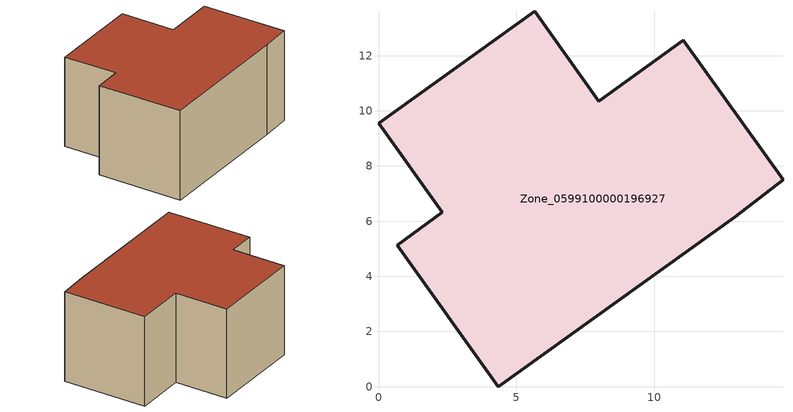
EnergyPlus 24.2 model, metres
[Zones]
Zone_0599100000196927
 floor ground (C_G): 2.31,6.31 0,9.54 5.67,13.6 7.99,10.35 11.05,12.55 14.66,7.5 12.93,6.15 4.34,0 0.67,5.13 z0
 wall outside (C_F): 7.99,10.35 5.67,13.6 0,9.54 2.31,6.31 0.67,5.13 4.34,0 12.93,6.15 14.66,7.5 11.05,12.55 7.99,10.35 z0:6.69
 roof outside (C_R): 2.31,6.31 0.67,5.13 4.34,0 12.93,6.15 14.66,7.5 11.05,12.55 7.99,10.35 5.67,13.6 0,9.54 z6.69
[BUILDING]
Pand.0599100000196927: North Axis=0; Terrain=City; Loads Convergence Tolerance Value=0.04; Temperature Convergence Tolerance Value=0.4; Solar Distribution=FullExterior; Maximum Number of Warmup Days=25; Minimum Number of Warmup Days=1
[Site:Location]
Rotterdam.The.Hague.AP_ZH_NLD Design_Conditions: Latitude=51.96; Longitude=4.45; Time Zone=1; Elevation=-4.5
[SITE:GROUNDTEMPERATURE:BUILDINGSURFACE]
18, 18, 18, 18, 18, 18, 18, 18, 18, 18, 18, 18
[MATERIAL] Thermal Absorptance=0.9; Solar Absorptance=0.7; Visible Absorptance=0.7
Name | Roughness | Thickness | Conductivity | Density | Specific Heat
G.TC.1975-1991 | MediumSmooth | 0.15 | 0.288461 | 540 | 1210
F.TC.1975-1991 | Rough | 0.3 | 0.230769 | 1920 | 840
R.TC.1975-1991 | MediumRough | 0.2 | 0.153846 | 1500 | 1000
[CONSTRUCTION]
C_G: G.TC.1975-1991
C_F: F.TC.1975-1991
C_R: R.TC.1975-1991
[ZONE]
Zone_0599100000196927: Type=1; Multiplier=1; Ceiling Height=Autocalculate; Volume=Autocalculate; Floor Area=autocalculate; Part of Total Floor Area=Yes
[ZONEINFILTRATION:DESIGNFLOWRATE]
Infil_Zone_0599100000196927: Zone or ZoneList or Space or SpaceList=Zone_0599100000196927; Schedule=AlwaysOn; Design Flow Rate Calculation Method=Flow/Area; Flow Rate per Floor Area=0.003; Constant Term Coefficient=1; Temperature Term Coefficient=0; Velocity Term Coefficient=0; Velocity Squared Term Coefficient=0
[HVACTEMPLATE:ZONE:IDEALLOADSAIRSYSTEM]
Zone_0599100000196927: Maximum Heating Supply Air Temperature=50; Minimum Cooling Supply Air Temperature=13; Maximum Heating Supply Air Humidity Ratio=0.0156; Minimum Cooling Supply Air Humidity Ratio=0.0077; Heating Limit=NoLimit; Cooling Limit=NoLimit; Dehumidification Control Type=ConstantSensibleHeatRatio; Cooling Sensible Heat Ratio=0.7; Dehumidification Setpoint=60; Humidification Control Type=None; Humidification Setpoint=30; Outdoor Air Method=None; Outdoor Air Flow Rate per Person=0.00944; Outdoor Air Flow Rate per Zone Floor Area=0; Outdoor Air Flow Rate per Zone=0; Demand Controlled Ventilation Type=None; Outdoor Air Economizer Type=NoEconomizer; Heat Recovery Type=None; Sensible Heat Recovery Effectiveness=0.7; Latent Heat Recovery Effectiveness=0.65
[ZONECONTROL:THERMOSTAT]
ThermostatControl_Zone_0599100000196927: Zone or ZoneList=Zone_0599100000196927; Control Type Schedule=DualSetpointControlType; Control 1=Thermostat_Zone_0599100000196927; Temperature Difference Between Cutout And Setpoint=0
[THERMOSTATSETPOINT:DUALSETPOINT]
Thermostat_Zone_0599100000196927: Heating Setpoint Temperature Schedule=HeatingSetpoint_Zone_0599100000196927; Cooling Setpoint Temperature Schedule=CoolingSetpoint_Zone_0599100000196927
[SCHEDULE:COMPACT]
HeatingSetpoint_Zone_0599100000196927: Through: 12/31, For: AllDays, Until: 24:00, 21
CoolingSetpoint_Zone_0599100000196927: Through: 12/31, For: AllDays, Until: 24:00, 24
DualSetpointControlType: Through: 12/31, For: AllDays, Until: 24:00, 4
AlwaysOn: Through: 12/31, For: AllDays, Until: 24:00, 1
